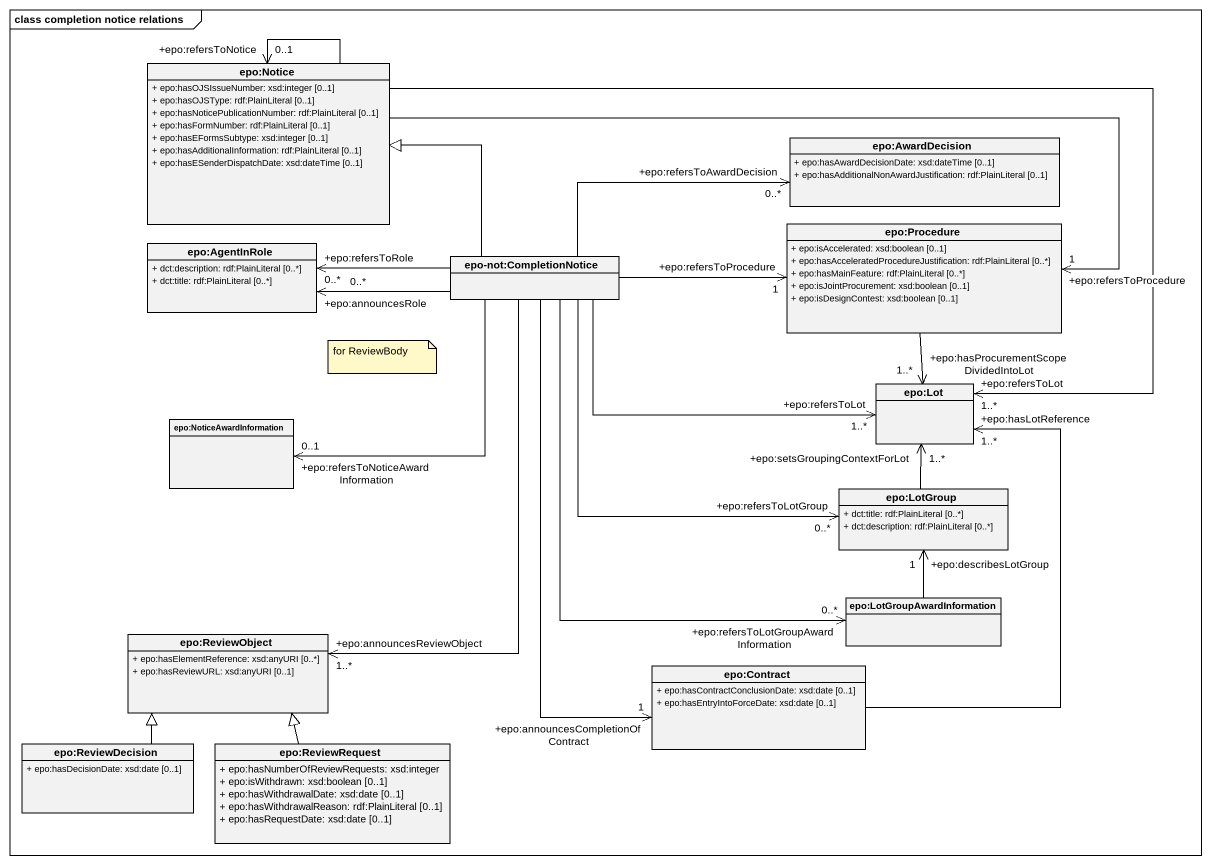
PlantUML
@startuml
mainframe class completion notice relations
hide circle
hide empty members
skinparam classAttributeIconSize 0
class "epo:Notice" as epo_Notice {
  + epo:hasOJSIssueNumber: xsd:integer [0..1]
  + epo:hasOJSType: rdf:PlainLiteral [0..1]
  + epo:hasNoticePublicationNumber: rdf:PlainLiteral [0..1]
  + epo:hasFormNumber: rdf:PlainLiteral [0..1]
  + epo:hasEFormsSubtype: xsd:integer [0..1]
  + epo:hasAdditionalInformation: rdf:PlainLiteral [0..1]
  + epo:hasESenderDispatchDate: xsd:dateTime [0..1]
}
class "epo:AwardDecision" as epo_AwardDecision {
  + epo:hasAwardDecisionDate: xsd:dateTime [0..1]
  + epo:hasAdditionalNonAwardJustification: rdf:PlainLiteral [0..1]
}
class "epo:Procedure" as epo_Procedure {
  + epo:isAccelerated: xsd:boolean [0..1]
  + epo:hasAcceleratedProcedureJustification: rdf:PlainLiteral [0..*]
  + epo:hasMainFeature: rdf:PlainLiteral [0..*]
  + epo:isJointProcurement: xsd:boolean [0..1]
  + epo:isDesignContest: xsd:boolean [0..1]
}
class "epo:AgentInRole" as epo_AgentInRole {
  + dct:description: rdf:PlainLiteral [0..*]
  + dct:title: rdf:PlainLiteral [0..*]
}
class "epo-not:CompletionNotice" as epo_not_CompletionNotice
class "epo:Lot" as epo_Lot
class "epo:NoticeAwardInformation" as epo_NoticeAwardInformation
class "epo:LotGroup" as epo_LotGroup {
  + dct:title: rdf:PlainLiteral [0..*]
  + dct:description: rdf:PlainLiteral [0..*]
}
class "epo:ReviewObject" as epo_ReviewObject {
  + epo:hasElementReference: xsd:anyURI [0..*]
  + epo:hasReviewURL: xsd:anyURI [0..1]
}
class "epo:LotGroupAwardInformation" as epo_LotGroupAwardInformation
class "epo:Contract" as epo_Contract {
  + epo:hasContractConclusionDate: xsd:date [0..1]
  + epo:hasEntryIntoForceDate: xsd:date [0..1]
}
class "epo:ReviewDecision" as epo_ReviewDecision {
  + epo:hasDecisionDate: xsd:date [0..1]
}
class "epo:ReviewRequest" as epo_ReviewRequest {
  + epo:hasNumberOfReviewRequests: xsd:integer
  + epo:isWithdrawn: xsd:boolean [0..1]
  + epo:hasWithdrawalDate: xsd:date [0..1]
  + epo:hasWithdrawalReason: rdf:PlainLiteral [0..1]
  + epo:hasRequestDate: xsd:date [0..1]
}
epo_Notice --> "+epo:refersToNotice\n0..1" epo_Notice
epo_Notice -right-> "+epo:refersToProcedure\n1" epo_Procedure
epo_Notice -right-> "+epo:refersToLot\n1..*" epo_Lot
epo_Procedure --> "+epo:hasProcurementScopeDividedIntoLot\n1..*" epo_Lot
epo_not_CompletionNotice -left-|> epo_Notice
epo_not_CompletionNotice -right-> "+epo:refersToAwardDecision\n0..*" epo_AwardDecision
epo_not_CompletionNotice -right-> "+epo:refersToProcedure\n1" epo_Procedure
epo_not_CompletionNotice -left-> "+epo:refersToRole\n0..*" epo_AgentInRole
epo_not_CompletionNotice -left-> "+epo:announcesRole\n0..*" epo_AgentInRole
epo_not_CompletionNotice -right-> "+epo:refersToLot\n1..*" epo_Lot
epo_not_CompletionNotice -left-> "+epo:refersToNoticeAwardInformation\n0..1" epo_NoticeAwardInformation
epo_not_CompletionNotice --> "+epo:refersToLotGroup\n0..*" epo_LotGroup
epo_not_CompletionNotice --> "+epo:announcesReviewObject\n1..*" epo_ReviewObject
epo_not_CompletionNotice --> "+epo:refersToLotGroupAwardInformation\n0..*" epo_LotGroupAwardInformation
epo_not_CompletionNotice --> "+epo:announcesCompletionOfContract\n1" epo_Contract
epo_LotGroup -up-> "+epo:setsGroupingContextForLot\n1..*" epo_Lot
epo_LotGroupAwardInformation -up-> "+epo:describesLotGroup\n1" epo_LotGroup
epo_Contract -up-> "+epo:hasLotReference\n1..*" epo_Lot
epo_ReviewDecision -up-|> epo_ReviewObject
epo_ReviewRequest -up-|> epo_ReviewObject
note as N1
  for ReviewBody
end note
@enduml
